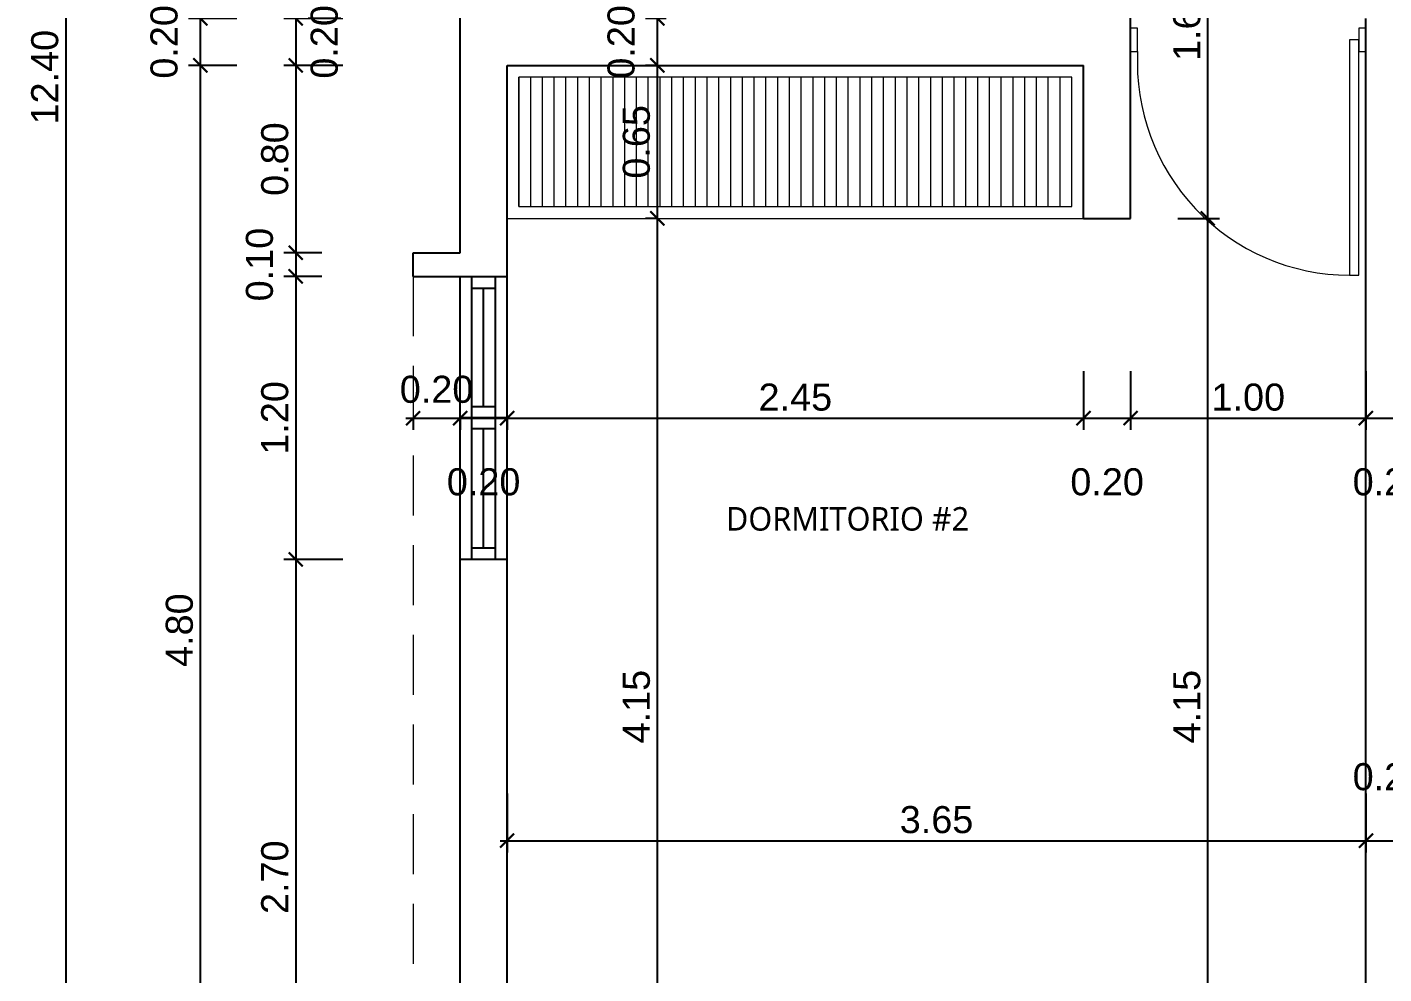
# Model space of a CAD drawing. Header units: feet. Extents: x -417 to 46, y -646 to -218.
# Drawn here: x -79.58 to -73.81, y -289.34 to -285.32 of the extents above; entities that cross this region are included whole.
import ezdxf

# ---------------------------------------------------------------- set-up
doc = ezdxf.new("R2010")
doc.units = ezdxf.units.FT
doc.header["$MEASUREMENT"] = 0
doc.linetypes.add('DASHED', pattern=[19.05, 12.7, -6.35])
for name, color, linetype, lineweight in [('A-WALL', 4, 'Continuous', 25), ('closet', 8, 'Continuous', 5), ('DIM-COTAS', 1, 'Continuous', 5), ('puertas', 8, 'Continuous', 9), ('TXT', 2, 'Continuous', 9), ('vuelo', 251, 'DASHED', 13)]:
    doc.layers.add(name, color=color, linetype=linetype, lineweight=lineweight)
doc.layers.add('DIM', color=10, linetype='Continuous')
doc.layers.add('PERT-VENT', color=2, linetype='Continuous')
doc.styles.add('ads', font='trebuc.ttf', dxfattribs={"height": 0.14})
doc.styles.get("Standard").update_dxf_attribs({"font": 'arial.ttf', "height": 0.115})
doc.dimstyles.new('KEILY', dxfattribs={"dimtxt": 0.115, "dimasz": 0.06, "dimexe": 0.05, "dimexo": 0.2, "dimgap": 0.03, "dimtad": 1, "dimzin": 1, "dimdsep": 46, "dimtxsty": 'Standard', "dimblk": 'ARCHTICK', "dimcen": 2.5, "dimdle": 0.03, "dimclrd": 256, "dimclre": 256, "dimclrt": 7, "dimadec": 0, "dimazin": 0, "dimtfac": 1, "dimtmove": 2, "dimatfit": 3, "dimfxl": 0.2, "dimfxlon": 1, "dimtolj": 1, "dimtzin": 1, "dimarcsym": 0})

# ---------------------------------------------------------------- blocks, each defined once
blk = doc.blocks.new('A$C4D292AF4')
at = {"layer": 'puertas'}
for points in [[(0.03, 0.05), (0.07, 0.05), (0.07, 1.05), (0.03, 1.05)], [(0, 0), (0.03, 0), (0.03, 0.1), (0, 0.1)], [(0.97, 0), (1, 0), (1, 0.1), (0.97, 0.1)]]:
    blk.add_lwpolyline(points, close=True, dxfattribs=at)
blk.add_arc((0.0677, 0.1465), 0.9035, 357.04812, 89.85557, dxfattribs=at)
blk = doc.blocks.new('A$C72735B25')
at = {"layer": 'PERT-VENT', "extrusion": (-1.27878e-17, -1.31713e-15, -1)}
for p, q in [((0, 0), (0, 1.2032)), ((0.05, 0), (0.05, 1.2032)), ((0.15, 0), (0.15, 1.2032)), ((0.2, 0), (0.2, 1.2032)), ((0.1, 0.6483), (0.1, 1.1494)), ((0.15, 0.6483), (0.05, 0.6483)), ((0.2, 0.6016), (0, 0.6016)), ((0.15, 0.5549), (0.05, 0.5549)), ((0.1, 0.0499), (0.1, 0.5549)), ((0.05, 0.0499), (0.15, 0.0499))]:
    blk.add_line(p, q, dxfattribs=at)
at = {"layer": 'PERT-VENT', "extrusion": (-1.27878e-17, 1.31713e-15, -1)}
blk.add_line((0.05, 1.1533), (0.15, 1.1533), dxfattribs=at)
blk = doc.blocks.new('_ArchTick')
at = {"layer": 'DIM-COTAS', "color": 0, "const_width": 0.15}
blk.add_lwpolyline([(-0.5, -0.5), (0.5, 0.5)], dxfattribs=at)
blk = doc.blocks.new('*D1179')
at = {"layer": 'Defpoints', "color": 0, "transparency": 16777216}
for p in [(-77.7264, -285.2821), (-78.4368, -285.4821), (-77.7264, -285.4821)]:
    blk.add_point(p, dxfattribs=at)
at = {"layer": 'DIM', "lineweight": -2, "transparency": 16777216}
for p, q in [((-78.4368, -285.2521), (-78.4368, -285.5121)), ((-78.2368, -285.2821), (-78.4868, -285.2821)), ((-78.2368, -285.4821), (-78.4868, -285.4821))]:
    blk.add_line(p, q, dxfattribs=at)
at = {"layer": 'DIM', "lineweight": -2, "transparency": 16777216, "xscale": 0.06, "yscale": 0.06, "zscale": 0.06}
for p, rotation in [((-78.4368, -285.2821), 90), ((-78.4368, -285.4821), 270)]:
    blk.add_blockref('_ArchTick', p, dxfattribs=dict(at, rotation=rotation))
at = {"layer": 'DIM', "color": 7, "transparency": 16777216, "insert": (-78.3152, -285.3821), "char_height": 0.115, "attachment_point": 5, "rotation": 90}
blk.add_mtext('\\A1;0.20', dxfattribs=at)
blk = doc.blocks.new('*D1180')
at = {"layer": 'Defpoints', "color": 0, "transparency": 16777216}
for p in [(-77.7264, -285.4821), (-78.4368, -286.2785), (-78.1264, -286.2785)]:
    blk.add_point(p, dxfattribs=at)
at = {"layer": 'DIM', "lineweight": -2, "transparency": 16777216}
for p, q in [((-78.2368, -285.4821), (-78.4868, -285.4821)), ((-78.4368, -285.4521), (-78.4368, -286.3085)), ((-78.3264, -286.2785), (-78.4868, -286.2785))]:
    blk.add_line(p, q, dxfattribs=at)
at = {"layer": 'DIM', "lineweight": -2, "transparency": 16777216, "xscale": 0.06, "yscale": 0.06, "zscale": 0.06}
for p, rotation in [((-78.4368, -285.4821), 90), ((-78.4368, -286.2785), 270)]:
    blk.add_blockref('_ArchTick', p, dxfattribs=dict(at, rotation=rotation))
at = {"layer": 'DIM', "color": 7, "transparency": 16777216, "insert": (-78.5255, -285.8803), "char_height": 0.115, "attachment_point": 5, "rotation": 90}
blk.add_mtext('\\A1;0.80', dxfattribs=at)
blk = doc.blocks.new('*D1181')
at = {"layer": 'Defpoints', "color": 0, "transparency": 16777216}
for p in [(-78.1264, -286.2785), (-78.4368, -286.3785), (-78.1264, -286.3785)]:
    blk.add_point(p, dxfattribs=at)
at = {"layer": 'DIM', "lineweight": -2, "transparency": 16777216}
for p, q in [((-78.3264, -286.2785), (-78.4868, -286.2785)), ((-78.4368, -286.2485), (-78.4368, -286.4085)), ((-78.3264, -286.3785), (-78.4868, -286.3785))]:
    blk.add_line(p, q, dxfattribs=at)
at = {"layer": 'DIM', "lineweight": -2, "transparency": 16777216, "xscale": 0.06, "yscale": 0.06, "zscale": 0.06}
for p, rotation in [((-78.4368, -286.2785), 90), ((-78.4368, -286.3785), 270)]:
    blk.add_blockref('_ArchTick', p, dxfattribs=dict(at, rotation=rotation))
at = {"layer": 'DIM', "color": 7, "transparency": 16777216, "insert": (-78.5905, -286.3285), "char_height": 0.115, "attachment_point": 5, "rotation": 90}
blk.add_mtext('\\A1;0.10', dxfattribs=at)
blk = doc.blocks.new('*D1182')
at = {"layer": 'Defpoints', "color": 0, "transparency": 16777216}
for p in [(-78.1264, -286.3785), (-78.4368, -287.5817), (-77.9264, -287.5817)]:
    blk.add_point(p, dxfattribs=at)
at = {"layer": 'DIM', "lineweight": -2, "transparency": 16777216}
for p, q in [((-78.4368, -286.3485), (-78.4368, -287.6117)), ((-78.3264, -286.3785), (-78.4868, -286.3785)), ((-78.2368, -287.5817), (-78.4868, -287.5817))]:
    blk.add_line(p, q, dxfattribs=at)
at = {"layer": 'DIM', "lineweight": -2, "transparency": 16777216, "xscale": 0.06, "yscale": 0.06, "zscale": 0.06}
for p, rotation in [((-78.4368, -286.3785), 90), ((-78.4368, -287.5817), 270)]:
    blk.add_blockref('_ArchTick', p, dxfattribs=dict(at, rotation=rotation))
at = {"layer": 'DIM', "color": 7, "transparency": 16777216, "insert": (-78.5255, -286.9801), "char_height": 0.115, "attachment_point": 5, "rotation": 90}
blk.add_mtext('\\A1;1.20', dxfattribs=at)
blk = doc.blocks.new('*D1126')
at = {"layer": 'Defpoints', "color": 0, "transparency": 16777216}
for p in [(-77.9264, -287.5817), (-78.4368, -290.2821), (-77.7264, -290.2821)]:
    blk.add_point(p, dxfattribs=at)
at = {"layer": 'DIM', "lineweight": -2, "transparency": 16777216}
for p, q in [((-78.4368, -287.5517), (-78.4368, -290.3121)), ((-78.2368, -287.5817), (-78.4868, -287.5817)), ((-78.2368, -290.2821), (-78.4868, -290.2821))]:
    blk.add_line(p, q, dxfattribs=at)
at = {"layer": 'DIM', "lineweight": -2, "transparency": 16777216, "xscale": 0.06, "yscale": 0.06, "zscale": 0.06}
for p, rotation in [((-78.4368, -287.5817), 90), ((-78.4368, -290.2821), 270)]:
    blk.add_blockref('_ArchTick', p, dxfattribs=dict(at, rotation=rotation))
at = {"layer": 'DIM', "color": 7, "transparency": 16777216, "insert": (-78.5255, -288.9319), "char_height": 0.115, "attachment_point": 5, "rotation": 90}
blk.add_mtext('\\A1;2.70', dxfattribs=at)
blk = doc.blocks.new('*D1132')
at = {"layer": 'Defpoints', "color": 0, "transparency": 16777216}
for p in [(-78.8422, -285.4821), (-78.4868, -285.4821), (-78.4868, -290.2821)]:
    blk.add_point(p, dxfattribs=at)
at = {"layer": 'DIM', "lineweight": -2, "transparency": 16777216}
for p, q in [((-78.6868, -285.4821), (-78.8922, -285.4821)), ((-78.8422, -290.3121), (-78.8422, -285.4521)), ((-78.6868, -290.2821), (-78.8922, -290.2821))]:
    blk.add_line(p, q, dxfattribs=at)
at = {"layer": 'DIM', "lineweight": -2, "transparency": 16777216, "xscale": 0.06, "yscale": 0.06, "zscale": 0.06}
for p, rotation in [((-78.8422, -285.4821), 90), ((-78.8422, -290.2821), 270)]:
    blk.add_blockref('_ArchTick', p, dxfattribs=dict(at, rotation=rotation))
at = {"layer": 'DIM', "color": 7, "transparency": 16777216, "insert": (-78.931, -287.8821), "char_height": 0.115, "attachment_point": 5, "rotation": 90}
blk.add_mtext('\\A1;4.80', dxfattribs=at)
blk = doc.blocks.new('*D1133')
at = {"layer": 'Defpoints', "color": 0, "transparency": 16777216}
for p in [(-78.8422, -285.2821), (-78.4868, -285.2821), (-78.4868, -285.4821)]:
    blk.add_point(p, dxfattribs=at)
at = {"layer": 'DIM', "lineweight": -2, "transparency": 16777216}
for p, q in [((-78.8422, -285.5121), (-78.8422, -285.2521)), ((-78.6868, -285.2821), (-78.8922, -285.2821)), ((-78.6868, -285.4821), (-78.8922, -285.4821))]:
    blk.add_line(p, q, dxfattribs=at)
at = {"layer": 'DIM', "lineweight": -2, "transparency": 16777216, "xscale": 0.06, "yscale": 0.06, "zscale": 0.06}
for p, rotation in [((-78.8422, -285.2821), 90), ((-78.8422, -285.4821), 270)]:
    blk.add_blockref('_ArchTick', p, dxfattribs=dict(at, rotation=rotation))
at = {"layer": 'DIM', "color": 7, "transparency": 16777216, "insert": (-78.996, -285.3821), "char_height": 0.115, "attachment_point": 5, "rotation": 90}
blk.add_mtext('\\A1;0.20', dxfattribs=at)
blk = doc.blocks.new('*D1095')
at = {"layer": 'Defpoints', "color": 0, "transparency": 16777216}
for p in [(-78.8922, -279.3321), (-79.4143, -291.7321), (-78.8922, -291.7321)]:
    blk.add_point(p, dxfattribs=at)
at = {"layer": 'DIM', "lineweight": -2, "transparency": 16777216}
for p, q in [((-79.4143, -279.3021), (-79.4143, -291.7621)), ((-79.2143, -279.3321), (-79.4643, -279.3321)), ((-79.2143, -291.7321), (-79.4643, -291.7321))]:
    blk.add_line(p, q, dxfattribs=at)
at = {"layer": 'DIM', "lineweight": -2, "transparency": 16777216, "xscale": 0.06, "yscale": 0.06, "zscale": 0.06}
for p, rotation in [((-79.4143, -279.3321), 90), ((-79.4143, -291.7321), 270)]:
    blk.add_blockref('_ArchTick', p, dxfattribs=dict(at, rotation=rotation))
at = {"layer": 'DIM', "color": 7, "transparency": 16777216, "insert": (-79.503, -285.5321), "char_height": 0.115, "attachment_point": 5, "rotation": 90}
blk.add_mtext('\\A1;12.40', dxfattribs=at)
blk = doc.blocks.new('*D1115')
at = {"layer": 'Defpoints', "color": 0, "transparency": 16777216}
for p in [(-77.9383, -286.815), (-77.7383, -286.815), (-77.7383, -286.9813)]:
    blk.add_point(p, dxfattribs=at)
at = {"layer": 'DIM', "lineweight": -2, "transparency": 16777216}
for p, q in [((-77.9683, -286.9813), (-77.7083, -286.9813)), ((-77.9383, -286.9813), (-77.9383, -287.0313)), ((-77.7383, -286.9813), (-77.7383, -287.0313))]:
    blk.add_line(p, q, dxfattribs=at)
at = {"layer": 'DIM', "lineweight": -2, "transparency": 16777216, "xscale": 0.06, "yscale": 0.06, "zscale": 0.06, "rotation": 180}
blk.add_blockref('_ArchTick', (-77.9383, -286.9813), dxfattribs=at)
at = {"layer": 'DIM', "lineweight": -2, "transparency": 16777216, "xscale": 0.06, "yscale": 0.06, "zscale": 0.06}
blk.add_blockref('_ArchTick', (-77.7383, -286.9813), dxfattribs=at)
at = {"layer": 'DIM', "color": 7, "transparency": 16777216, "insert": (-77.8383, -286.8593), "char_height": 0.115, "attachment_point": 5}
blk.add_mtext('\\A1;0.20', dxfattribs=at)
blk = doc.blocks.new('*D1116')
at = {"layer": 'Defpoints', "color": 0, "transparency": 16777216}
for p in [(-77.7383, -286.815), (-77.5383, -286.815), (-77.5383, -286.9813)]:
    blk.add_point(p, dxfattribs=at)
at = {"layer": 'DIM', "lineweight": -2, "transparency": 16777216}
for p, q in [((-77.7683, -286.9813), (-77.5083, -286.9813)), ((-77.7383, -286.9813), (-77.7383, -287.0313)), ((-77.5383, -286.9813), (-77.5383, -287.0313))]:
    blk.add_line(p, q, dxfattribs=at)
at = {"layer": 'DIM', "lineweight": -2, "transparency": 16777216, "xscale": 0.06, "yscale": 0.06, "zscale": 0.06, "rotation": 180}
blk.add_blockref('_ArchTick', (-77.7383, -286.9813), dxfattribs=at)
at = {"layer": 'DIM', "lineweight": -2, "transparency": 16777216, "xscale": 0.06, "yscale": 0.06, "zscale": 0.06}
blk.add_blockref('_ArchTick', (-77.5383, -286.9813), dxfattribs=at)
at = {"layer": 'DIM', "color": 7, "transparency": 16777216, "insert": (-77.6383, -287.2524), "char_height": 0.115, "attachment_point": 5}
blk.add_mtext('\\A1;0.20', dxfattribs=at)
blk = doc.blocks.new('*D1117')
at = {"layer": 'Defpoints', "color": 0, "transparency": 16777216}
for p in [(-75.0883, -286.5686), (-77.5383, -286.815), (-75.0883, -286.9813)]:
    blk.add_point(p, dxfattribs=at)
at = {"layer": 'DIM', "lineweight": -2, "transparency": 16777216}
for p, q in [((-75.0883, -286.7813), (-75.0883, -287.0313)), ((-77.5683, -286.9813), (-75.0583, -286.9813)), ((-77.5383, -286.9813), (-77.5383, -287.0313))]:
    blk.add_line(p, q, dxfattribs=at)
at = {"layer": 'DIM', "lineweight": -2, "transparency": 16777216, "xscale": 0.06, "yscale": 0.06, "zscale": 0.06, "rotation": 180}
blk.add_blockref('_ArchTick', (-77.5383, -286.9813), dxfattribs=at)
at = {"layer": 'DIM', "lineweight": -2, "transparency": 16777216, "xscale": 0.06, "yscale": 0.06, "zscale": 0.06}
blk.add_blockref('_ArchTick', (-75.0883, -286.9813), dxfattribs=at)
at = {"layer": 'DIM', "color": 7, "transparency": 16777216, "insert": (-76.3133, -286.8925), "char_height": 0.115, "attachment_point": 5}
blk.add_mtext('\\A1;2.45', dxfattribs=at)
blk = doc.blocks.new('*D1118')
at = {"layer": 'Defpoints', "color": 0, "transparency": 16777216}
for p in [(-75.0883, -286.5686), (-74.8883, -286.5686), (-74.8883, -286.9813)]:
    blk.add_point(p, dxfattribs=at)
at = {"layer": 'DIM', "lineweight": -2, "transparency": 16777216}
for p, q in [((-75.0883, -286.7813), (-75.0883, -287.0313)), ((-74.8883, -286.7813), (-74.8883, -287.0313)), ((-75.1183, -286.9813), (-74.8583, -286.9813))]:
    blk.add_line(p, q, dxfattribs=at)
at = {"layer": 'DIM', "lineweight": -2, "transparency": 16777216, "xscale": 0.06, "yscale": 0.06, "zscale": 0.06, "rotation": 180}
blk.add_blockref('_ArchTick', (-75.0883, -286.9813), dxfattribs=at)
at = {"layer": 'DIM', "lineweight": -2, "transparency": 16777216, "xscale": 0.06, "yscale": 0.06, "zscale": 0.06}
blk.add_blockref('_ArchTick', (-74.8883, -286.9813), dxfattribs=at)
at = {"layer": 'DIM', "color": 7, "transparency": 16777216, "insert": (-74.9883, -287.2524), "char_height": 0.115, "attachment_point": 5}
blk.add_mtext('\\A1;0.20', dxfattribs=at)
blk = doc.blocks.new('*D1119')
at = {"layer": 'Defpoints', "color": 0, "transparency": 16777216}
for p in [(-73.8883, -286.5228), (-74.8883, -286.5686), (-73.8883, -286.9813)]:
    blk.add_point(p, dxfattribs=at)
at = {"layer": 'DIM', "lineweight": -2, "transparency": 16777216}
for p, q in [((-74.8883, -286.7813), (-74.8883, -287.0313)), ((-73.8883, -286.7813), (-73.8883, -287.0313)), ((-74.9183, -286.9813), (-73.8583, -286.9813))]:
    blk.add_line(p, q, dxfattribs=at)
at = {"layer": 'DIM', "lineweight": -2, "transparency": 16777216, "xscale": 0.06, "yscale": 0.06, "zscale": 0.06, "rotation": 180}
blk.add_blockref('_ArchTick', (-74.8883, -286.9813), dxfattribs=at)
at = {"layer": 'DIM', "lineweight": -2, "transparency": 16777216, "xscale": 0.06, "yscale": 0.06, "zscale": 0.06}
blk.add_blockref('_ArchTick', (-73.8883, -286.9813), dxfattribs=at)
at = {"layer": 'DIM', "color": 7, "transparency": 16777216, "insert": (-74.3883, -286.8925), "char_height": 0.115, "attachment_point": 5}
blk.add_mtext('\\A1;1.00', dxfattribs=at)
blk = doc.blocks.new('*D1120')
at = {"layer": 'Defpoints', "color": 0, "transparency": 16777216}
for p in [(-73.8883, -286.5228), (-73.6883, -286.5228), (-73.6883, -286.9813)]:
    blk.add_point(p, dxfattribs=at)
at = {"layer": 'DIM', "lineweight": -2, "transparency": 16777216}
for p, q in [((-73.8883, -286.7813), (-73.8883, -287.0313)), ((-73.6883, -286.7813), (-73.6883, -287.0313)), ((-73.9183, -286.9813), (-73.6583, -286.9813))]:
    blk.add_line(p, q, dxfattribs=at)
at = {"layer": 'DIM', "lineweight": -2, "transparency": 16777216, "xscale": 0.06, "yscale": 0.06, "zscale": 0.06, "rotation": 180}
blk.add_blockref('_ArchTick', (-73.8883, -286.9813), dxfattribs=at)
at = {"layer": 'DIM', "lineweight": -2, "transparency": 16777216, "xscale": 0.06, "yscale": 0.06, "zscale": 0.06}
blk.add_blockref('_ArchTick', (-73.6883, -286.9813), dxfattribs=at)
at = {"layer": 'DIM', "color": 7, "transparency": 16777216, "insert": (-73.7883, -287.2524), "char_height": 0.115, "attachment_point": 5}
blk.add_mtext('\\A1;0.20', dxfattribs=at)
blk = doc.blocks.new('*D1329')
at = {"layer": 'Defpoints', "color": 0, "transparency": 16777216}
for p in [(-77.5383, -288.3315), (-73.8883, -288.3315), (-73.8883, -288.7768)]:
    blk.add_point(p, dxfattribs=at)
at = {"layer": 'DIM', "lineweight": -2, "transparency": 16777216}
for p, q in [((-77.5383, -288.5768), (-77.5383, -288.8268)), ((-73.8883, -288.5768), (-73.8883, -288.8268)), ((-77.5683, -288.7768), (-73.8583, -288.7768))]:
    blk.add_line(p, q, dxfattribs=at)
at = {"layer": 'DIM', "lineweight": -2, "transparency": 16777216, "xscale": 0.06, "yscale": 0.06, "zscale": 0.06, "rotation": 180}
blk.add_blockref('_ArchTick', (-77.5383, -288.7768), dxfattribs=at)
at = {"layer": 'DIM', "lineweight": -2, "transparency": 16777216, "xscale": 0.06, "yscale": 0.06, "zscale": 0.06}
blk.add_blockref('_ArchTick', (-73.8883, -288.7768), dxfattribs=at)
at = {"layer": 'DIM', "color": 7, "transparency": 16777216, "insert": (-75.7133, -288.688), "char_height": 0.115, "attachment_point": 5}
blk.add_mtext('\\A1;3.65', dxfattribs=at)
blk = doc.blocks.new('*D1330')
at = {"layer": 'Defpoints', "color": 0, "transparency": 16777216}
for p in [(-73.8883, -288.3315), (-73.6883, -288.7768), (-73.6883, -288.7768)]:
    blk.add_point(p, dxfattribs=at)
at = {"layer": 'DIM', "lineweight": -2, "transparency": 16777216}
for p, q in [((-73.8883, -288.5768), (-73.8883, -288.8268)), ((-73.9183, -288.7768), (-73.6583, -288.7768)), ((-73.6883, -288.7768), (-73.6883, -288.7268))]:
    blk.add_line(p, q, dxfattribs=at)
at = {"layer": 'DIM', "lineweight": -2, "transparency": 16777216, "xscale": 0.06, "yscale": 0.06, "zscale": 0.06, "rotation": 180}
blk.add_blockref('_ArchTick', (-73.8883, -288.7768), dxfattribs=at)
at = {"layer": 'DIM', "lineweight": -2, "transparency": 16777216, "xscale": 0.06, "yscale": 0.06, "zscale": 0.06}
blk.add_blockref('_ArchTick', (-73.6883, -288.7768), dxfattribs=at)
at = {"layer": 'DIM', "color": 7, "transparency": 16777216, "insert": (-73.7883, -288.5056), "char_height": 0.115, "attachment_point": 5}
blk.add_mtext('\\A1;0.20', dxfattribs=at)
blk = doc.blocks.new('*D1355')
at = {"layer": 'Defpoints', "color": 0, "transparency": 16777216}
for p in [(-76.8999, -286.1321), (-76.7614, -286.1321), (-76.7614, -290.2821)]:
    blk.add_point(p, dxfattribs=at)
at = {"layer": 'DIM', "lineweight": -2, "transparency": 16777216}
for p, q in [((-76.8999, -290.3121), (-76.8999, -286.1021)), ((-76.8999, -286.1321), (-76.9499, -286.1321)), ((-76.8999, -290.2821), (-76.9499, -290.2821))]:
    blk.add_line(p, q, dxfattribs=at)
at = {"layer": 'DIM', "lineweight": -2, "transparency": 16777216, "xscale": 0.06, "yscale": 0.06, "zscale": 0.06}
for p, rotation in [((-76.8999, -286.1321), 90), ((-76.8999, -290.2821), 270)]:
    blk.add_blockref('_ArchTick', p, dxfattribs=dict(at, rotation=rotation))
at = {"layer": 'DIM', "color": 7, "transparency": 16777216, "insert": (-76.9886, -288.2071), "char_height": 0.115, "attachment_point": 5, "rotation": 90}
blk.add_mtext('\\A1;4.15', dxfattribs=at)
blk = doc.blocks.new('*D1340')
at = {"layer": 'Defpoints', "color": 0, "transparency": 16777216}
for p in [(-76.8999, -285.4821), (-76.7649, -285.4821), (-76.7614, -286.1321)]:
    blk.add_point(p, dxfattribs=at)
at = {"layer": 'DIM', "lineweight": -2, "transparency": 16777216}
for p, q in [((-76.8999, -285.4821), (-76.9499, -285.4821)), ((-76.8999, -286.1621), (-76.8999, -285.4521)), ((-76.8999, -286.1321), (-76.9499, -286.1321))]:
    blk.add_line(p, q, dxfattribs=at)
at = {"layer": 'DIM', "lineweight": -2, "transparency": 16777216, "xscale": 0.06, "yscale": 0.06, "zscale": 0.06}
for p, rotation in [((-76.8999, -285.4821), 90), ((-76.8999, -286.1321), 270)]:
    blk.add_blockref('_ArchTick', p, dxfattribs=dict(at, rotation=rotation))
at = {"layer": 'DIM', "color": 7, "transparency": 16777216, "insert": (-76.9886, -285.8071), "char_height": 0.115, "attachment_point": 5, "rotation": 90}
blk.add_mtext('\\A1;0.65', dxfattribs=at)
blk = doc.blocks.new('*D1341')
at = {"layer": 'Defpoints', "color": 0, "transparency": 16777216}
for p in [(-76.8999, -285.2821), (-76.663, -285.2821), (-76.7649, -285.4821)]:
    blk.add_point(p, dxfattribs=at)
at = {"layer": 'DIM', "lineweight": -2, "transparency": 16777216}
for p, q in [((-76.8999, -285.5121), (-76.8999, -285.2521)), ((-76.863, -285.2821), (-76.9499, -285.2821)), ((-76.8999, -285.4821), (-76.9499, -285.4821))]:
    blk.add_line(p, q, dxfattribs=at)
at = {"layer": 'DIM', "lineweight": -2, "transparency": 16777216, "xscale": 0.06, "yscale": 0.06, "zscale": 0.06}
for p, rotation in [((-76.8999, -285.2821), 90), ((-76.8999, -285.4821), 270)]:
    blk.add_blockref('_ArchTick', p, dxfattribs=dict(at, rotation=rotation))
at = {"layer": 'DIM', "color": 7, "transparency": 16777216, "insert": (-77.0536, -285.3821), "char_height": 0.115, "attachment_point": 5, "rotation": 90}
blk.add_mtext('\\A1;0.20', dxfattribs=at)
blk = doc.blocks.new('*D1347')
at = {"layer": 'Defpoints', "color": 0, "transparency": 16777216}
for p in [(-74.8883, -286.1321), (-74.5605, -286.1321), (-74.8899, -290.2821)]:
    blk.add_point(p, dxfattribs=at)
at = {"layer": 'DIM', "lineweight": -2, "transparency": 16777216}
for p, q in [((-74.5605, -290.3121), (-74.5605, -286.1021)), ((-74.6883, -286.1321), (-74.5105, -286.1321)), ((-74.6899, -290.2821), (-74.5105, -290.2821))]:
    blk.add_line(p, q, dxfattribs=at)
at = {"layer": 'DIM', "lineweight": -2, "transparency": 16777216, "xscale": 0.06, "yscale": 0.06, "zscale": 0.06}
for p, rotation in [((-74.5605, -286.1321), 90), ((-74.5605, -290.2821), 270)]:
    blk.add_blockref('_ArchTick', p, dxfattribs=dict(at, rotation=rotation))
at = {"layer": 'DIM', "color": 7, "transparency": 16777216, "insert": (-74.6492, -288.2071), "char_height": 0.115, "attachment_point": 5, "rotation": 90}
blk.add_mtext('\\A1;4.15', dxfattribs=at)
blk = doc.blocks.new('*D1348')
at = {"layer": 'Defpoints', "color": 0, "transparency": 16777216}
for p in [(-74.8883, -284.4821), (-74.5605, -284.4821), (-74.8883, -286.1321)]:
    blk.add_point(p, dxfattribs=at)
at = {"layer": 'DIM', "lineweight": -2, "transparency": 16777216}
for p, q in [((-74.5605, -286.1621), (-74.5605, -284.4521)), ((-74.6883, -284.4821), (-74.5105, -284.4821)), ((-74.6883, -286.1321), (-74.5105, -286.1321))]:
    blk.add_line(p, q, dxfattribs=at)
at = {"layer": 'DIM', "lineweight": -2, "transparency": 16777216, "xscale": 0.06, "yscale": 0.06, "zscale": 0.06}
for p, rotation in [((-74.5605, -284.4821), 90), ((-74.5605, -286.1321), 270)]:
    blk.add_blockref('_ArchTick', p, dxfattribs=dict(at, rotation=rotation))
at = {"layer": 'DIM', "color": 7, "transparency": 16777216, "insert": (-74.6492, -285.3071), "char_height": 0.115, "attachment_point": 5, "rotation": 90}
blk.add_mtext('\\A1;1.65', dxfattribs=at)

msp = doc.modelspace()

# ---------------------------------------------------------------- hatches: boundary and pattern name
at = {"layer": 'closet'}
h = msp.add_hatch(dxfattribs=at)
h.set_pattern_fill('ANSI31', color=256, scale=0.4, angle=45, style=0)
h.set_pattern_definition([(90, (-77.488263, -286.082076), (-0.05, 7e-18), [])])
h.paths.add_polyline_path([(-77.4883, -286.0821), (-75.1383, -286.0821), (-75.1383, -285.5321), (-77.4883, -285.5321)])

# ---------------------------------------------------------------- linework, layer by layer
at = {"layer": 'A-WALL'}
for p, q in [((-74.8883, -286.1321), (-74.8883, -284.4821)), ((-77.7383, -286.2785), (-77.7383, -284.6837)), ((-73.8883, -290.2821), (-73.8883, -285.2821)), ((-77.5383, -286.3785), (-77.5383, -285.4821)), ((-77.5383, -285.4821), (-75.0883, -285.4821)), ((-75.0883, -286.1321), (-75.0883, -285.4821)), ((-75.0883, -286.1321), (-74.8883, -286.1321)), ((-77.9383, -286.3785), (-77.9383, -286.2785)), ((-77.7383, -290.4821), (-77.7383, -287.5817)), ((-77.5383, -290.2821), (-77.5383, -287.5817))]:
    msp.add_line(p, q, dxfattribs=at)
at = {"layer": 'A-WALL', "extrusion": (-1.27878e-17, -1.31713e-15, -1)}
for p, q in [((-77.9383, -286.2785), (-77.7383, -286.2785)), ((-77.9383, -286.3785), (-77.5383, -286.3785)), ((-77.5383, -287.5817), (-77.7383, -287.5817))]:
    msp.add_line(p, q, dxfattribs=at)
at = {"layer": 'closet'}
msp.add_line((-77.5383, -286.1321), (-75.0883, -286.1321), dxfattribs=at)
msp.add_lwpolyline([(-77.4883, -286.0821), (-75.1383, -286.0821), (-75.1383, -285.5321), (-77.4883, -285.5321)], close=True, dxfattribs=at)
at = {"layer": 'vuelo', "ltscale": 0.02}
msp.add_line((-77.9383, -286.3785), (-77.9383, -290.6821), dxfattribs=at)

# ---------------------------------------------------------------- block references
msp.add_blockref('A$C72735B25', (-77.7383, -287.5817))
at = {"layer": 'puertas', "extrusion": (-6.28888e-16, 1.94037e-15, -1), "xscale": -1.000288939019299, "yscale": 1.000288939019299, "zscale": 1.000288939019297, "rotation": 180}
msp.add_blockref('A$C4D292AF4', (73.8883, -285.3237), dxfattribs=at)

# ---------------------------------------------------------------- texts
at = {"layer": 'TXT', "insert": (-76.0915, -287.3591), "char_height": 0.1, "width": 2.688, "attachment_point": 2, "style": 'ads', "bg_fill": 2}
msp.add_mtext('DORMITORIO #2', dxfattribs=at)

# ---------------------------------------------------------------- dimensions: what is measured, and where the dimension line sits
at = {"layer": 'DIM'}
for base, p1, p2, picture, middle in [((-79.4143, -291.7321), (-78.8922, -279.3321), (-78.8922, -291.7321), '*D1095', (-79.503, -285.5321)), ((-74.5605, -284.4821), (-74.8883, -286.1321), (-74.8883, -284.4821), '*D1348', (-74.6492, -285.3071)), ((-78.8422, -285.2821), (-78.4868, -285.4821), (-78.4868, -285.2821), '*D1133', (-78.996, -285.3821)), ((-76.8999, -285.2821), (-76.7649, -285.4821), (-76.663, -285.2821), '*D1341', (-77.0536, -285.3821)), ((-78.8422, -285.4821), (-78.4868, -290.2821), (-78.4868, -285.4821), '*D1132', (-78.931, -287.8821)), ((-78.4368, -286.2785), (-77.7264, -285.4821), (-78.1264, -286.2785), '*D1180', (-78.5255, -285.8803)), ((-76.8999, -285.4821), (-76.7614, -286.1321), (-76.7649, -285.4821), '*D1340', (-76.9886, -285.8071)), ((-78.4368, -286.3785), (-78.1264, -286.2785), (-78.1264, -286.3785), '*D1181', (-78.5905, -286.3285)), ((-78.4368, -287.5817), (-78.1264, -286.3785), (-77.9264, -287.5817), '*D1182', (-78.5255, -286.9801)), ((-78.4368, -290.2821), (-77.9264, -287.5817), (-77.7264, -290.2821), '*D1126', (-78.5255, -288.9319))]:
    dim = msp.add_linear_dim(base=base, p1=p1, p2=p2, angle=90, dimstyle='KEILY', dxfattribs=at)
    dim.commit()
    dim.dimension.update_dxf_attribs({"geometry": picture, "text_midpoint": middle})
dim = msp.add_linear_dim(base=(-78.4368, -285.4821), p1=(-77.7264, -285.2821), p2=(-77.7264, -285.4821), angle=90, dimstyle='KEILY', dxfattribs=at)
dim.commit()
dim.dimension.update_dxf_attribs({"geometry": '*D1179', "text_midpoint": (-78.3152, -285.3821), "dimtype": 160})
for base, p1, p2, picture, middle in [((-73.8883, -286.9813), (-74.8883, -286.5686), (-73.8883, -286.5228), '*D1119', (-74.3883, -286.8925)), ((-73.6883, -286.9813), (-73.8883, -286.5228), (-73.6883, -286.5228), '*D1120', (-73.7883, -287.2524)), ((-75.0883, -286.9813), (-77.5383, -286.815), (-75.0883, -286.5686), '*D1117', (-76.3133, -286.8925)), ((-73.8883, -288.7768), (-77.5383, -288.3315), (-73.8883, -288.3315), '*D1329', (-75.7133, -288.688)), ((-73.6883, -288.7768), (-73.8883, -288.3315), (-73.6883, -288.7768), '*D1330', (-73.7883, -288.5056))]:
    dim = msp.add_linear_dim(base=base, p1=p1, p2=p2, dimstyle='KEILY', dxfattribs=at)
    dim.commit()
    dim.dimension.update_dxf_attribs({"geometry": picture, "text_midpoint": middle})
dim = msp.add_linear_dim(base=(-77.7383, -286.9813), p1=(-77.9383, -286.815), p2=(-77.7383, -286.815), dimstyle='KEILY', dxfattribs=at)
dim.commit()
dim.dimension.update_dxf_attribs({"geometry": '*D1115', "text_midpoint": (-77.8383, -286.8593), "dimtype": 160})

# ---------------------------------------------------------------- next in the draw order: dimensions: what is measured, and where the dimension line sits
for base, p1, p2, picture, middle in [((-76.8999, -286.1321), (-76.7614, -290.2821), (-76.7614, -286.1321), '*D1355', (-76.9886, -288.2071)), ((-74.5605, -286.1321), (-74.8899, -290.2821), (-74.8883, -286.1321), '*D1347', (-74.6492, -288.2071))]:
    dim = msp.add_linear_dim(base=base, p1=p1, p2=p2, angle=90, dimstyle='KEILY', dxfattribs=at)
    dim.commit()
    dim.dimension.update_dxf_attribs({"geometry": picture, "text_midpoint": middle})
for base, p1, p2, picture, middle in [((-74.8883, -286.9813), (-75.0883, -286.5686), (-74.8883, -286.5686), '*D1118', (-74.9883, -287.2524)), ((-77.5383, -286.9813), (-77.7383, -286.815), (-77.5383, -286.815), '*D1116', (-77.6383, -287.2524))]:
    dim = msp.add_linear_dim(base=base, p1=p1, p2=p2, dimstyle='KEILY', dxfattribs=at)
    dim.commit()
    dim.dimension.update_dxf_attribs({"geometry": picture, "text_midpoint": middle})

doc.saveas('drawing.dxf')
